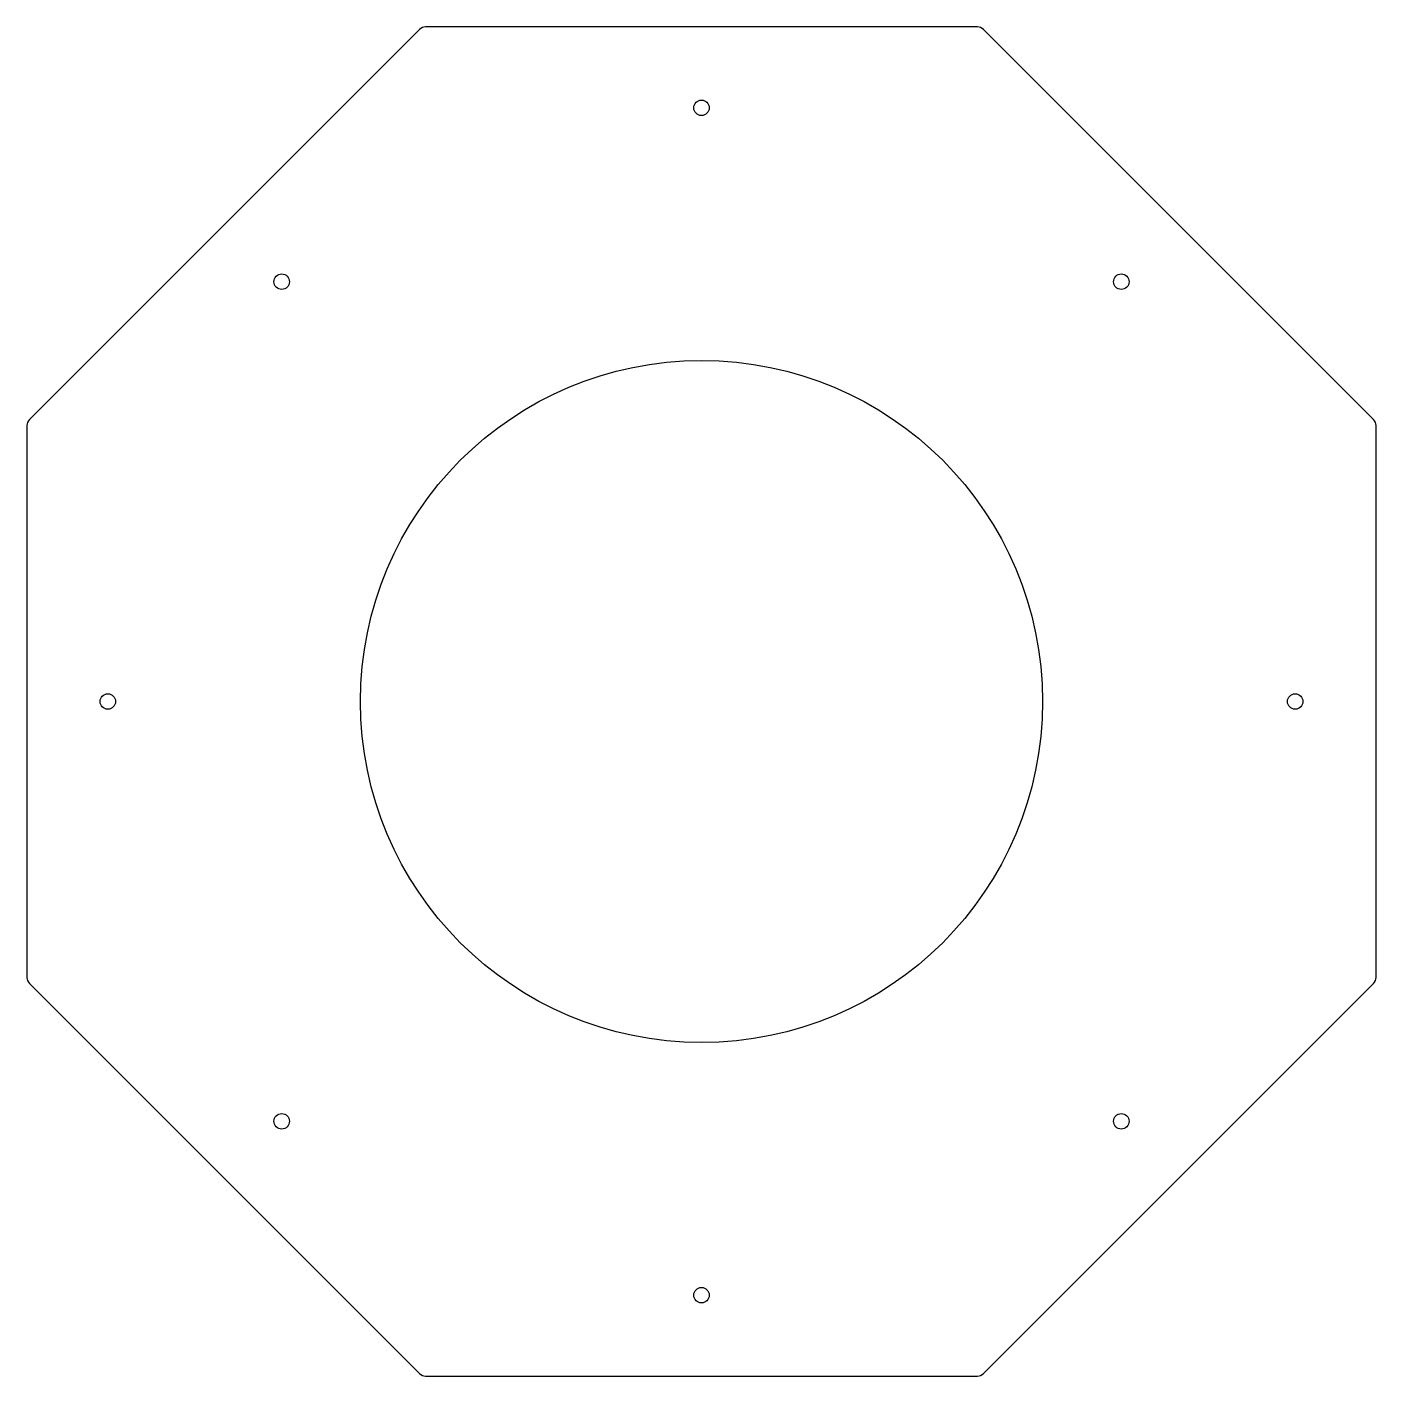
# Model space of a CAD drawing. Header units: inches. Extents: x -9.4 to 9.4, y -9.4 to 9.4.
import ezdxf

# ---------------------------------------------------------------- set-up
doc = ezdxf.new("R2010")
doc.units = ezdxf.units.IN
doc.header["$MEASUREMENT"] = 0

msp = doc.modelspace()

# ---------------------------------------------------------------- linework, layer by layer
msp.add_lwpolyline([(3.842, -9.394, 0.198912), (3.926, -9.359), (9.359, -3.926, 0.198912), (9.394, -3.842), (9.394, 3.842, 0.198912), (9.359, 3.926), (3.926, 9.359, 0.198912), (3.842, 9.394), (-3.842, 9.394, 0.198912), (-3.926, 9.359), (-9.359, 3.926, 0.198912), (-9.394, 3.842), (-9.394, -3.842, 0.198912), (-9.359, -3.926), (-3.926, -9.359, 0.198912), (-3.842, -9.394)], format="xyb", close=True)
for centre, radius in [((0, 8.268), 0.108), ((-5.846, 5.846), 0.108), ((5.846, 5.846), 0.108), ((0, 0), 4.75), ((-8.268, 0), 0.108), ((8.268, 0), 0.108), ((-5.846, -5.846), 0.108), ((5.846, -5.846), 0.108), ((0, -8.268), 0.108)]:
    msp.add_circle(centre, radius)

doc.saveas('drawing.dxf')
